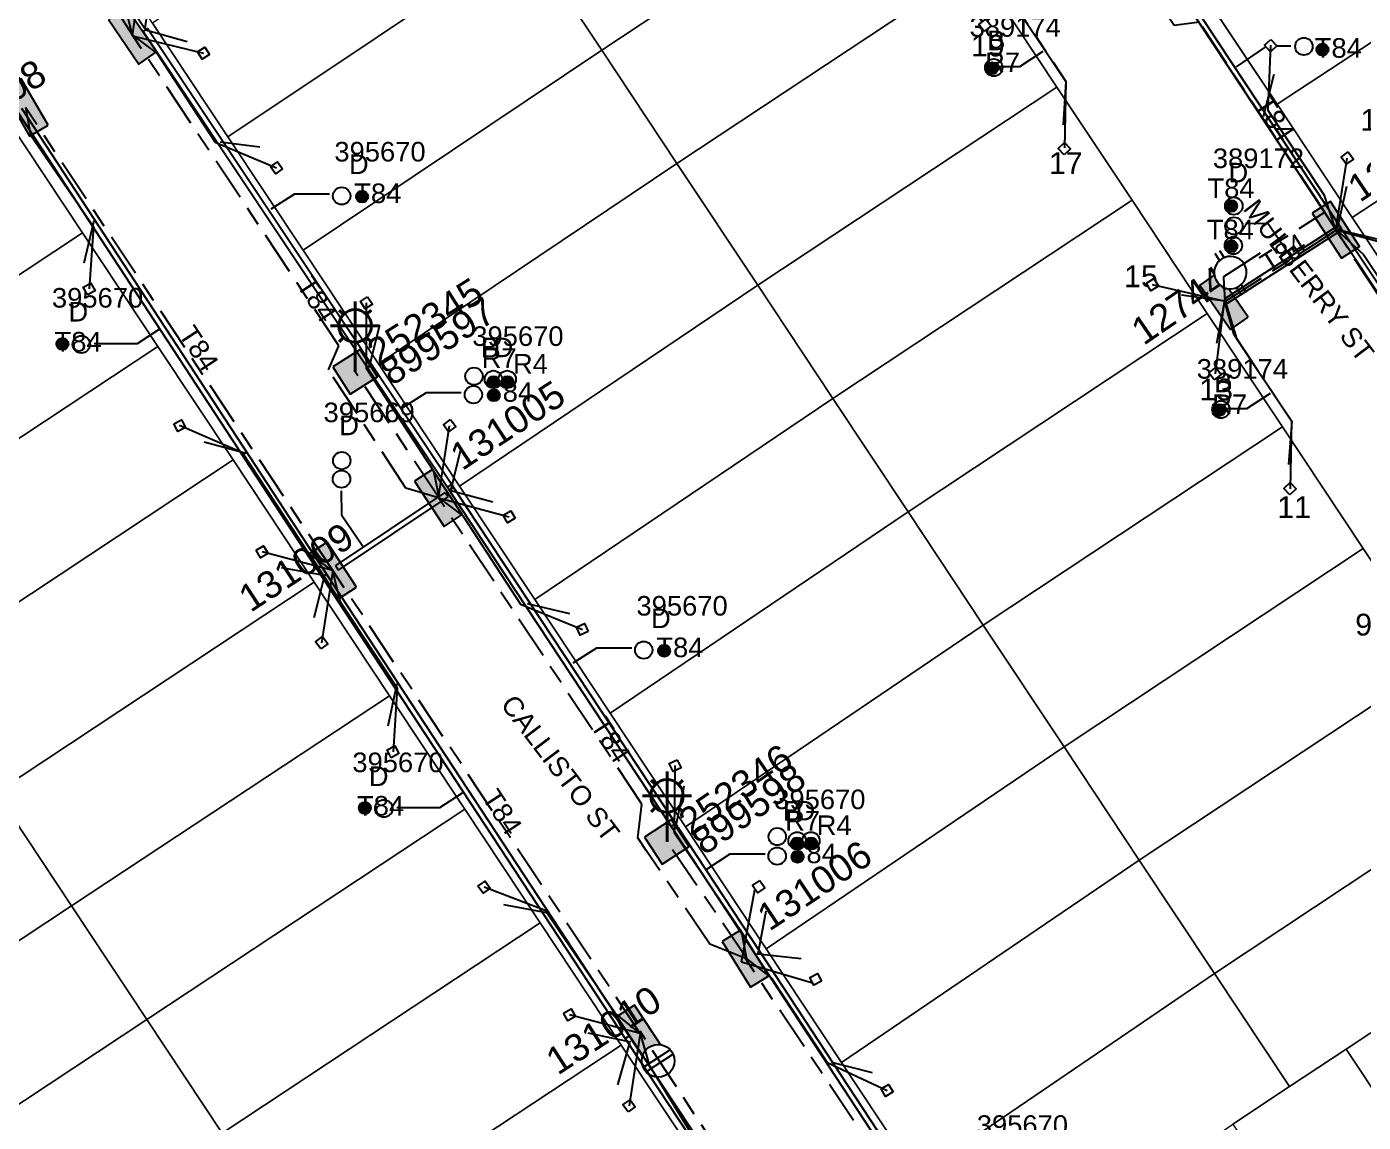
# Model space of a CAD drawing. Header units: metres. Extents: x 302064 to 304096, y 6268242 to 6271990.
# Drawn here: x 302904.3 to 303027.2, y 6270675.1 to 6270775.9 of the extents above; entities that cross this region are included whole.
import ezdxf
from ezdxf.enums import TextEntityAlignment as Align

# ---------------------------------------------------------------- set-up
doc = ezdxf.new("R2010")
doc.units = ezdxf.units.M
doc.linetypes.add('Cable Exist UG', pattern=[8.2, 4, -1.2, 1.8, -1.2])
doc.layers.get('0').update_dxf_attribs({"color": 6})
for name, color, linetype in [('_User Miscellaneous12', 7, 'Continuous'), ('_User_LV_Exist', 7, 'Continuous'), ('Duct_SP_EXT', 7, 'Continuous'), ('Equip_LV_EXT', 7, 'Continuous'), ('Equip_SP_SL_EXT', 7, 'Continuous'), ('Mains_LV_EXT', 5, 'Continuous'), ('Mains_LV_SL_EXT', 4, 'Continuous'), ('Services_SP_EXT', 7, 'Continuous'), ('SupportsUG_SP_LV_EXT', 7, 'Continuous'), ('SupportsUG_SP_LV_SL_EXT', 7, 'Continuous'), ('Trench_SP_EXT', 7, 'Continuous')]:
    doc.layers.add(name, color=color, linetype=linetype)
doc.layers.add('Cadastre Land Parcels_SP_EXT', color=7, linetype='Continuous', lineweight=5)
doc.layers.add('Cadastre Roads_SP_EXT', color=9, linetype='Continuous', lineweight=5)
doc.styles.add('COLUMN_LABEL', font='arial.ttf')
doc.styles.add('iecARIAL', font='arial.ttf', dxfattribs={"height": 2})
doc.styles.add('POLE_LABEL', font='arial.ttf')
doc.styles.get("Standard").update_dxf_attribs({"font": 'arial.ttf'})

# ---------------------------------------------------------------- blocks, each defined once
blk = doc.blocks.new('COLUMN_EXT')
blk.add_hatch(color=256).paths.add_polyline_path([(-1.49, 1.48), (-1.49, -1.49), (1.48, -1.49), (1.48, 1.48)])
blk.add_lwpolyline([(-1.49, -1.49), (1.48, -1.49), (1.48, 1.48), (-1.49, 1.48)], close=True)
for tag, height, style, flags, p in [('ASSET_NUM', 2.5, 'COLUMN_LABEL', 8, (2, 2)), ('STRUCTURE_PLANT_NUMBER', 0.2, 'POLE_LABEL', 9, (1.81, 0.03)), ('STREET_CODE', 0.2, 'COLUMN_LABEL', 9, (1.81, -0.2))]:
    blk.add_attdef(tag, text='', height=height, dxfattribs=dict(style=style, flags=flags)).set_placement(p, align=Align.MIDDLE_LEFT)
at = {"flags": 9}
for tag, p in [('COLUMN_TYPE', (1.81, -0.4)), ('OWNED_BY', (1.81, -0.6)), ('STATE', (1.81, -0.8)), ('USAGE', (1.81, -1)), ('LEGEND', (1.81, -1.2)), ('STREETNAME', (1.81, -1.6)), ('SUBURB', (1.81, -1.8)), ('LOCATION', (1.81, -1.4)), ('NOTES', (1.81, -2))]:
    blk.add_attdef(tag, text='', height=0.2, dxfattribs=at).set_placement(p, align=Align.MIDDLE_LEFT)
at = {"flags": 1}
blk.add_attdef('Z', (1.81, -2.35), '', height=0.2, dxfattribs=at)
blk = doc.blocks.new('PILLAR_EXT')
blk.add_hatch(color=256).paths.add_polyline_path([(-2.475, 0.99), (-2.475, -0.99), (2.475, -0.99), (2.475, 0.99)])
blk.add_lwpolyline([(-2.475, -0.99), (2.475, -0.99), (2.475, 0.99), (-2.475, 0.99)], close=True)
at = {"style": 'iecARIAL', "flags": 8}
blk.add_attdef('ASSET_NUM', (1.5, 3.5), '', height=2.5, dxfattribs=at)
for tag, p, flags in [('OWNED_BY', (0, -0.2), 9), ('STATE', (0, -0.4), 9), ('SUPPORT_TYPE', (0, -0.6), 9), ('USAGE', (0, -0.8), 9), ('LEGEND', (0, -1), 9), ('LOCATION', (0, -1.2), 9), ('NOTES', (0, -1.4), 9), ('STREETNAME', (0, -1.8), 9), ('SUBURB', (0, -2), 1), ('PARENT', (0, -1.6), 9)]:
    blk.add_attdef(tag, p, '', height=0.2, dxfattribs=dict(flags=flags))
blk = doc.blocks.new('DUCT_EXT')
blk.add_circle((0, 0.8), 0.8)
at = {"flags": 1}
blk.add_attdef('Z', (0, 0), '', height=0.2, dxfattribs=at)
at = {"flags": 9}
for tag, p in [('DUCT_CODE', (0, 0)), ('XSECT_TYPE', (0, -0.2)), ('STATE', (0, -0.6)), ('FB_REFERENCE', (0, -0.4)), ('NOTES', (0, -0.8))]:
    blk.add_attdef(tag, text='', height=0.2, dxfattribs=at).set_placement(p, align=Align.MIDDLE_LEFT)
blk = doc.blocks.new('SL_LANTERN_EXT')
at = {"lineweight": 40}
for p, q in [((0, 1.97), (0, 6.47)), ((-1.46, 5.68), (-1.06, 5.28)), ((1.46, 5.68), (1.06, 5.28)), ((-2.25, 4.22), (2.25, 4.22)), ((-1.46, 2.76), (-1.06, 3.16)), ((0, 0), (0, 2.72)), ((1.46, 2.76), (1.06, 3.16))]:
    blk.add_line(p, q, dxfattribs=at)
blk.add_circle((0, 4.22), 1.5, dxfattribs=at)
at = {"style": 'iecARIAL', "flags": 8}
blk.add_attdef('ASSET_NUM', (1.5, 1.5), '', height=2.5, dxfattribs=at)
for tag, p, height, flags in [('CONSTRUCTED_VOLTAGE', (0.98, -0.65), 0.2, 9), ('CONTROL_TYPE', (0.98, -0.85), 0.2, 9), ('LANTERN_PURPOSE', (0.98, -1.05), 0.2, 9), ('LANTERN_TYPE', (0.98, -1.25), 0.2, 9), ('LNUMBER', (2.18, -3.25), 2.5, 8), ('OPERATING_VOLTAGE', (0.98, -1.65), 0.2, 9), ('ORIENTATION', (0.98, -1.85), 0.2, 9), ('OWNED_BY', (0.98, -2.05), 0.2, 9), ('STATE', (0.98, -2.25), 0.2, 9), ('NO_PHASES', (0.98, -1.45), 0.2, 9), ('USAGE', (0.98, -2.45), 0.2, 9), ('CEXIST', (0.98, -2.65), 0.2, 9), ('CNEW', (0.98, -2.85), 0.2, 9), ('CNUMBER', (0.98, -3.05), 0.2, 9), ('CREMOVE', (0.98, -3.25), 0.2, 9), ('CREPLACE', (0.98, -3.45), 0.2, 9), ('LKINGHEIGHT', (0.98, -3.65), 0.2, 9), ('LBRACKET', (0.98, -3.85), 0.2, 9), ('LBRACKETVOCAB', (0.98, -4.05), 0.2, 9), ('LCATEGORY', (0.98, -4.25), 0.2, 9), ('LCHARGE1', (0.98, -4.45), 0.2, 9), ('LCHARGE1PERCENT', (0.98, -4.65), 0.2, 9), ('LCHARGE2', (0.98, -4.85), 0.2, 9), ('LCHARGE2PERCENT', (0.98, -5.05), 0.2, 9), ('LCHARGE3', (0.98, -5.25), 0.2, 9), ('LCHARGE3PERCENT', (0.98, -5.45), 0.2, 9), ('LEXIST', (0.98, -5.65), 0.2, 9), ('LLAMP', (0.98, -5.85), 0.2, 9), ('LLAMPVOCAB', (0.98, -6.05), 0.2, 9), ('LMAST', (0.98, -6.25), 0.2, 9), ('LMASTVOCAB', (0.98, -6.45), 0.2, 9), ('LNEW', (0.98, -6.65), 0.2, 9), ('LANTNUMBER', (0.98, -6.85), 0.2, 9), ('LOUTREACH', (0.98, -7.25), 0.2, 9), ('LOUTREACHVOCAB', (0.98, -7.45), 0.2, 9), ('LRATECODE', (0.98, -7.65), 0.2, 9), ('LREMOVE', (0.98, -7.85), 0.2, 9), ('LREPLACE', (0.98, -8.05), 0.2, 9), ('LTYPE', (0.98, -8.25), 0.2, 9), ('LTYPEVOCAB', (0.98, -8.45), 0.2, 9), ('LEGEND', (0.98, -8.65), 0.2, 9), ('STREETNAME', (0.98, -9.25), 0.2, 9), ('SUBURB', (0.98, -9.45), 0.2, 1), ('LOCATION', (0.98, -8.85), 0.2, 9), ('NOTES', (0.98, -9.05), 0.2, 9)]:
    blk.add_attdef(tag, p, '', height=height, dxfattribs=dict(flags=flags))
blk = doc.blocks.new('CCP_EXT')
at = {"flags": 9}
for tag, p in [('STATE', (0, -1.8)), ('LEGEND', (0, -1.4)), ('LIFE_SUPPORT', (0, -1.6)), ('NOTES', (0, -2))]:
    blk.add_attdef(tag, text='', height=0.2, dxfattribs=at).set_placement(p, align=Align.MIDDLE_LEFT)
blk.add_wipeout([(0, 0.57), (0.57, 0), (0, -0.57), (-0.57, 0)])
blk.add_lwpolyline([(-0.57, 0), (0, 0.57), (0.57, 0), (0, -0.57), (-0.57, 0)])
at = {"flags": 1}
blk.add_attdef('Z', (0, 0), '', height=0.2, dxfattribs=at)
at = {"flags": 9}
for tag, p in [('CCP_TYPE', (0, 0)), ('CONSTRUCTED_VOLTAGE', (0, -0.2)), ('OPERATING_VOLTAGE', (0, -0.6)), ('ORIENTATION', (0, -0.8)), ('OWNED_BY', (0, -1)), ('NO_PHASES', (0, -0.4)), ('USAGE', (0, -1.2))]:
    blk.add_attdef(tag, text='', height=0.2, dxfattribs=at).set_placement(p, align=Align.MIDDLE_LEFT)
blk = doc.blocks.new('LV_UG_LINKS_CLOSED_EXT')
blk.add_wipeout([(-1.06, 1.06), (-1.18, 0.92), (-1.29, 0.76), (-1.37, 0.59), (-1.43, 0.42), (-1.48, 0.23), (-1.49, 0.05), (-1.49, -0.14), (-1.46, -0.33), (-1.41, -0.51), (-1.33, -0.68), (-1.24, -0.84), (-1.12, -0.99), (-0.99, -1.12), (-0.84, -1.24), (-0.68, -1.33), (-0.51, -1.41), (-0.33, -1.46), (-0.14, -1.49), (0.05, -1.49), (0.23, -1.48), (0.42, -1.43), (0.59, -1.37), (0.76, -1.29), (0.92, -1.18), (1.06, -1.06), (1.18, -0.92), (1.29, -0.76), (1.37, -0.59), (1.43, -0.42), (1.48, -0.23), (1.49, -0.05), (1.49, 0.14), (1.46, 0.33), (1.41, 0.51), (1.33, 0.68), (1.24, 0.84), (1.12, 0.99), (0.99, 1.12), (0.84, 1.24), (0.68, 1.33), (0.51, 1.41), (0.33, 1.46), (0.14, 1.49), (-0.05, 1.49), (-0.23, 1.48), (-0.42, 1.43), (-0.59, 1.37), (-0.76, 1.29), (-0.92, 1.18)])
for p, q in [((-0.25, -1.48), (-0.25, 1.48)), ((0.25, -1.48), (0.25, 1.48))]:
    blk.add_line(p, q)
blk.add_circle((0, 0), 1.5)
at = {"flags": 9}
for tag, p in [('ACTUAL_STATUS', (0, 0)), ('CONSTRUCTED_VOLTAGE', (0, -0.2)), ('OPERATING_VOLTAGE', (0, -0.6)), ('ORIENTATION', (0, -0.8)), ('STATE', (0, -1)), ('SWITCH_TYPE', (0, -1.2)), ('NO_PHASES', (0, -0.4)), ('USAGE', (0, -1.4)), ('NOTES', (0, -1.6))]:
    blk.add_attdef(tag, text='', height=0.2, dxfattribs=at).set_placement(p, align=Align.MIDDLE_LEFT)
at = {"flags": 1}
blk.add_attdef('Z', (0, 0), '', height=0.2, dxfattribs=at)
blk = doc.blocks.new('LV_UG_LINKS_OPEN_EXT')
for p, q in [((-0.25, 1.47), (-0.25, 2.22)), ((0.25, 1.47), (0.25, 2.22)), ((-0.25, -1.47), (-0.25, -2.22)), ((0.25, -1.47), (0.25, -2.22))]:
    blk.add_line(p, q)
at = {"flags": 9}
for tag, p in [('ACTUAL_STATUS', (0, 0)), ('CONSTRUCTED_VOLTAGE', (0, -0.2)), ('OPERATING_VOLTAGE', (0, -0.6)), ('ORIENTATION', (0, -0.8)), ('STATE', (0, -1)), ('SWITCH_TYPE', (0, -1.2)), ('NO_PHASES', (0, -0.4)), ('USAGE', (0, -1.4)), ('NOTES', (0, -1.6))]:
    blk.add_attdef(tag, text='', height=0.2, dxfattribs=at).set_placement(p, align=Align.MIDDLE_LEFT)
at = {"flags": 1}
blk.add_attdef('Z', (0, 0), '', height=0.2, dxfattribs=at)
blk.add_wipeout([(-0.25, 1.47), (-0.43, 1.43), (-0.61, 1.36), (-0.77, 1.28), (-0.93, 1.17), (-1.07, 1.05), (-1.19, 0.9), (-1.29, 0.75), (-1.38, 0.58), (-1.44, 0.4), (-1.48, 0.22), (-1.49, 0.03), (-1.49, -0.16), (-1.45, -0.34), (-1.4, -0.52), (-1.32, -0.69), (-1.23, -0.85), (-1.11, -1), (-0.98, -1.13), (-0.83, -1.24), (-0.66, -1.34), (-0.49, -1.41), (-0.31, -1.46), (-0.13, -1.49), (0.06, -1.49), (0.25, -1.47), (0.43, -1.43), (0.61, -1.36), (0.77, -1.28), (0.93, -1.17), (1.07, -1.05), (1.19, -0.9), (1.29, -0.75), (1.38, -0.58), (1.44, -0.4), (1.48, -0.22), (1.49, -0.03), (1.49, 0.16), (1.45, 0.34), (1.4, 0.52), (1.32, 0.69), (1.23, 0.85), (1.11, 1), (0.98, 1.13), (0.83, 1.24), (0.66, 1.34), (0.49, 1.41), (0.31, 1.46), (0.13, 1.49), (-0.06, 1.49)])
blk.add_lwpolyline([(0, -1.49, 1), (0, 1.49, 1)], format="xyb", close=True)
blk = doc.blocks.new('CABLE_LARGE_EXT')
h = blk.add_hatch(color=256)
edge = h.paths.add_edge_path()
edge.add_arc((0, 0.55), 0.55, 0, 360)
blk.add_circle((0, 0.55), 0.55)
at = {"flags": 1}
blk.add_attdef('Z', (0, 0), '', height=0.2, dxfattribs=at)
at = {"flags": 9}
for tag, p in [('COND_CODE', (0, 0)), ('STATE', (0, -0.4)), ('XSECT_SIZE', (0, -0.6)), ('FB_REFERENCE', (0, -0.2)), ('NOTES', (0, -0.8))]:
    blk.add_attdef(tag, text='', height=0.2, dxfattribs=at).set_placement(p, align=Align.MIDDLE_LEFT)

msp = doc.modelspace()

# ---------------------------------------------------------------- linework, layer by layer
at = {"layer": '_User Miscellaneous12'}
for p, q in [((302915.0041, 6270775.4766), (302915.2038, 6270775.6097)), ((302915.4035, 6270775.7428), (302915.2038, 6270775.6097)), ((303024.5625, 6270757.372), (303024.6922, 6270757.1701)), ((303025.1207, 6270757.402), (303024.9205, 6270757.2697)), ((303025.1207, 6270757.402), (303024.9205, 6270757.2697)), ((303025.1207, 6270757.402), (303039.2945, 6270735.9655)), ((303024.8219, 6270756.9681), (303024.6922, 6270757.1701)), ((303024.7203, 6270757.1373), (303024.9205, 6270757.2697)), ((303024.7203, 6270757.1373), (303024.9205, 6270757.2697)), ((303024.7203, 6270757.1373), (303038.8941, 6270735.7007)), ((302935.5949, 6270744.5797), (302935.7946, 6270744.7128)), ((302935.5949, 6270744.5796), (302935.7946, 6270744.7128)), ((302935.9943, 6270744.8459), (302935.7946, 6270744.7128)), ((302935.9943, 6270744.8459), (302935.7946, 6270744.7128)), ((302932.6905, 6270726.3121), (302942.775, 6270733.041)), ((302942.775, 6270733.041), (302942.9082, 6270732.8413)), ((302943.0414, 6270732.6417), (302942.9082, 6270732.8413)), ((302942.9623, 6270733.5307), (302943.1627, 6270733.6628)), ((302942.9623, 6270733.5307), (302943.1391, 6270733.2593)), ((302943.1391, 6270733.2593), (302943.3402, 6270733.3903)), ((302943.1398, 6270733.2582), (302943.3402, 6270733.3903)), ((302943.3631, 6270733.7949), (302943.1627, 6270733.6628)), ((302943.5406, 6270733.5224), (302943.3402, 6270733.3903)), ((302943.5413, 6270733.5213), (302943.3402, 6270733.3903)), ((302943.3631, 6270733.7949), (302943.5413, 6270733.5213)), ((302932.9569, 6270725.9128), (302943.0414, 6270732.6417)), ((302931.8559, 6270725.5337), (302931.6553, 6270725.402)), ((302931.856, 6270725.5335), (302931.6553, 6270725.402)), ((302932.6905, 6270726.3121), (302932.8237, 6270726.1124)), ((302932.9569, 6270725.9128), (302932.8237, 6270726.1124)), ((302931.4545, 6270725.2705), (302931.6553, 6270725.402)), ((302931.4546, 6270725.2703), (302931.6553, 6270725.402)), ((302963.5255, 6270702.3372), (302963.726, 6270702.4691)), ((302963.5255, 6270702.3372), (302963.7131, 6270702.0514)), ((302963.7131, 6270702.0514), (302963.9137, 6270702.1831)), ((302963.9265, 6270702.601), (302963.726, 6270702.4691)), ((302963.743, 6270702.0061), (302963.9434, 6270702.1382)), ((302964.1144, 6270702.3148), (302963.9137, 6270702.1831)), ((302963.9265, 6270702.601), (302964.1144, 6270702.3148)), ((302964.1437, 6270702.2703), (302963.9434, 6270702.1382)), ((302971.321, 6270690.5097), (302971.5216, 6270690.6415)), ((302971.3212, 6270690.5094), (302971.5216, 6270690.6415)), ((302971.722, 6270690.7736), (302971.5216, 6270690.6415)), ((302971.7221, 6270690.7733), (302971.5216, 6270690.6415)), ((302959.3003, 6270682.8307), (302959.5009, 6270682.9624)), ((302959.3104, 6270682.8284), (302959.5107, 6270682.9607))]:
    msp.add_line(p, q, dxfattribs=at)
at = {"layer": '_User_LV_Exist', "linetype": 'Cable Exist UG'}
msp.add_lwpolyline([(303052.6001, 6270714.7384), (303049.9045, 6270715.2896), (303049.9045, 6270715.2896), (303036.6034, 6270735.4081), (303037.6148, 6270737.5187), (303037.6148, 6270737.5187), (303024.6402, 6270757.17)], dxfattribs=at)
at = {"layer": 'Cadastre Land Parcels_SP_EXT', "linetype": 'Continuous'}
for points in [[(302984.6692, 6270791.9419), (302977.7593, 6270802.3577), (302950.2494, 6270784.1304), (302957.1593, 6270773.7135), (302984.6692, 6270791.9419)], [(303046.3416, 6270786.5834), (303045.3844, 6270788.0446), (303039.4872, 6270797.0512), (303012.3426, 6270779.1667), (303019.2532, 6270768.7518), (303046.3416, 6270786.5834)], [(302950.2494, 6270784.1304), (302943.3395, 6270794.5451), (302938.1285, 6270791.0932), (302915.8608, 6270776.2128), (302922.7839, 6270765.7665), (302950.2494, 6270784.1304)], [(302991.5799, 6270781.527), (302984.6692, 6270791.9419), (302957.1593, 6270773.7135), (302964.0708, 6270763.2987), (302991.5799, 6270781.527)], [(303053.1942, 6270776.1136), (303050.0275, 6270780.9537), (303046.3416, 6270786.5834), (303019.2532, 6270768.7518), (303026.163, 6270758.3359), (303053.1942, 6270776.1136)], [(302957.1593, 6270773.7135), (302950.2494, 6270784.1304), (302922.7839, 6270765.7665), (302929.7078, 6270755.3201), (302957.1593, 6270773.7135)], [(302999.0063, 6270770.3311), (302991.5799, 6270781.527), (302964.0708, 6270763.2987), (302971.4972, 6270752.1048), (302999.0063, 6270770.3311)], [(303060.0452, 6270765.6429), (303054.4398, 6270774.2099), (303053.1942, 6270776.1136), (303026.163, 6270758.3359), (303033.0728, 6270747.919), (303060.0452, 6270765.6429)], [(302964.0708, 6270763.2987), (302957.1593, 6270773.7135), (302929.7078, 6270755.3201), (302936.6299, 6270744.8738), (302964.0708, 6270763.2987)], [(303005.9169, 6270759.9163), (302999.0063, 6270770.3311), (302971.4972, 6270752.1048), (302978.4087, 6270741.688), (303005.9169, 6270759.9163)], [(302909.4319, 6270756.9325), (302902.5088, 6270767.3789), (302878.4962, 6270751.4918), (302873.2835, 6270748.0428), (302880.2073, 6270737.5965), (302909.4319, 6270756.9325)], [(302971.4972, 6270752.1048), (302964.0708, 6270763.2987), (302936.6299, 6270744.8738), (302944.0746, 6270733.6415), (302971.4972, 6270752.1048)], [(303012.8267, 6270749.5014), (303005.9169, 6270759.9163), (302978.4087, 6270741.688), (302985.3186, 6270731.2732), (303012.8267, 6270749.5014)], [(302916.3549, 6270746.4862), (302909.4319, 6270756.9325), (302880.2073, 6270737.5965), (302887.1295, 6270727.1501), (302916.3549, 6270746.4862)], [(302978.4087, 6270741.688), (302971.4972, 6270752.1048), (302944.0746, 6270733.6415), (302950.9967, 6270723.1941), (302978.4087, 6270741.688)], [(303019.7365, 6270739.0856), (303012.8267, 6270749.5014), (302985.3186, 6270731.2732), (302992.2283, 6270720.8583), (303019.7365, 6270739.0856)], [(302923.278, 6270736.0388), (302916.3549, 6270746.4862), (302887.1295, 6270727.1501), (302894.0534, 6270716.7038), (302923.278, 6270736.0388)], [(302985.3186, 6270731.2732), (302978.4087, 6270741.688), (302950.9967, 6270723.1941), (302957.9205, 6270712.7477), (302985.3186, 6270731.2732)], [(303027.1662, 6270727.8857), (303019.7365, 6270739.0856), (302992.2283, 6270720.8583), (302999.6589, 6270709.6585), (303027.1662, 6270727.8857)], [(302930.7218, 6270724.8065), (302923.278, 6270736.0388), (302894.0534, 6270716.7038), (302901.4965, 6270705.4695), (302930.7218, 6270724.8065)], [(302992.2283, 6270720.8583), (302985.3186, 6270731.2732), (302957.9205, 6270712.7477), (302964.8443, 6270702.3013), (302992.2283, 6270720.8583)], [(303034.076, 6270717.4709), (303027.1662, 6270727.8857), (302999.6589, 6270709.6585), (303006.5687, 6270699.2426), (303034.076, 6270717.4709)], [(302937.6447, 6270714.3601), (302930.7218, 6270724.8065), (302901.4965, 6270705.4695), (302908.4203, 6270695.0232), (302937.6447, 6270714.3601)], [(302999.6589, 6270709.6585), (302992.2283, 6270720.8583), (302964.8443, 6270702.3013), (302972.288, 6270691.069), (302999.6589, 6270709.6585)], [(303040.9866, 6270707.055), (303034.076, 6270717.4709), (303006.5687, 6270699.2426), (303013.4793, 6270688.8278), (303040.9866, 6270707.055)], [(302944.5686, 6270703.9128), (302937.6447, 6270714.3601), (302908.4203, 6270695.0232), (302915.3433, 6270684.5769), (302944.5686, 6270703.9128)], [(303006.5687, 6270699.2426), (302999.6589, 6270709.6585), (302972.288, 6270691.069), (302979.2101, 6270680.6226), (303006.5687, 6270699.2426)], [(303025.6, 6270681.8638), (303047.8971, 6270696.6401), (303040.9866, 6270707.055), (303013.4793, 6270688.8278), (303020.3899, 6270678.4119), (303025.6, 6270681.8638)], [(302908.4203, 6270695.0232), (302901.4965, 6270705.4695), (302872.2598, 6270686.1272), (302879.1812, 6270675.6788), (302908.4203, 6270695.0232)], [(302951.4907, 6270693.4654), (302944.5686, 6270703.9128), (302915.3433, 6270684.5769), (302922.2663, 6270674.1305), (302951.4907, 6270693.4654)], [(303013.4793, 6270688.8278), (303006.5687, 6270699.2426), (302979.2101, 6270680.6226), (302986.1339, 6270670.1762), (303013.4793, 6270688.8278)], [(303055.2994, 6270685.4825), (303047.8971, 6270696.6401), (303025.6, 6270681.8638), (303033.0022, 6270670.7072), (303055.2994, 6270685.4825)], [(302915.3433, 6270684.5769), (302908.4203, 6270695.0232), (302879.1812, 6270675.6788), (302886.1026, 6270665.2305), (302915.3433, 6270684.5769)], [(302958.9345, 6270682.2341), (302951.4907, 6270693.4654), (302922.2663, 6270674.1305), (302929.7101, 6270662.8972), (302958.9345, 6270682.2341)], [(303015.1797, 6270674.9601), (303020.3899, 6270678.4119), (303013.4793, 6270688.8278), (302986.1339, 6270670.1762), (302993.0576, 6270659.7288), (303015.1797, 6270674.9601)], [(302922.2663, 6270674.1305), (302915.3433, 6270684.5769), (302886.1026, 6270665.2305), (302893.0239, 6270654.7821), (302922.2663, 6270674.1305)], [(302965.8582, 6270671.7877), (302958.9345, 6270682.2341), (302929.7101, 6270662.8972), (302936.6339, 6270652.4508), (302965.8582, 6270671.7877)], [(303042.8303, 6270655.7188), (303033.0022, 6270670.7072), (303025.6, 6270681.8638), (303020.3899, 6270678.4119), (303015.1797, 6270674.9601), (303032.404, 6270648.8299), (303042.8303, 6270655.7188)]]:
    msp.add_lwpolyline(points, close=True, dxfattribs=at)
at = {"layer": 'Duct_SP_EXT'}
for p, q in [((302915.0041, 6270775.4766), (302915.2038, 6270775.6097)), ((302915.4035, 6270775.7428), (302915.2038, 6270775.6097)), ((303024.5625, 6270757.372), (303024.6922, 6270757.1701)), ((303025.1207, 6270757.402), (303024.9205, 6270757.2697)), ((303025.1207, 6270757.402), (303024.9205, 6270757.2697)), ((303025.1207, 6270757.402), (303039.2945, 6270735.9655)), ((303024.8219, 6270756.9681), (303024.6922, 6270757.1701)), ((303024.7203, 6270757.1373), (303024.9205, 6270757.2697)), ((303024.7203, 6270757.1373), (303024.9205, 6270757.2697)), ((303024.7203, 6270757.1373), (303038.8941, 6270735.7007)), ((302935.5949, 6270744.5797), (302935.7946, 6270744.7128)), ((302935.5949, 6270744.5796), (302935.7946, 6270744.7128)), ((302935.9943, 6270744.8459), (302935.7946, 6270744.7128)), ((302935.9943, 6270744.8459), (302935.7946, 6270744.7128)), ((302932.6905, 6270726.3121), (302942.775, 6270733.041)), ((302942.775, 6270733.041), (302942.9082, 6270732.8413)), ((302943.0414, 6270732.6417), (302942.9082, 6270732.8413)), ((302942.9623, 6270733.5307), (302943.1627, 6270733.6628)), ((302942.9623, 6270733.5307), (302943.1391, 6270733.2593)), ((302943.1391, 6270733.2593), (302943.3402, 6270733.3903)), ((302943.1398, 6270733.2582), (302943.3402, 6270733.3903)), ((302943.3631, 6270733.7949), (302943.1627, 6270733.6628)), ((302943.5406, 6270733.5224), (302943.3402, 6270733.3903)), ((302943.5413, 6270733.5213), (302943.3402, 6270733.3903)), ((302943.3631, 6270733.7949), (302943.5413, 6270733.5213)), ((302932.9569, 6270725.9128), (302943.0414, 6270732.6417)), ((302931.8559, 6270725.5337), (302931.6553, 6270725.402)), ((302931.856, 6270725.5335), (302931.6553, 6270725.402)), ((302932.6905, 6270726.3121), (302932.8237, 6270726.1124)), ((302932.9569, 6270725.9128), (302932.8237, 6270726.1124)), ((302931.4545, 6270725.2705), (302931.6553, 6270725.402)), ((302931.4546, 6270725.2703), (302931.6553, 6270725.402)), ((302963.5255, 6270702.3372), (302963.726, 6270702.4691)), ((302963.5255, 6270702.3372), (302963.7131, 6270702.0514)), ((302963.7131, 6270702.0514), (302963.9137, 6270702.1831)), ((302963.9265, 6270702.601), (302963.726, 6270702.4691)), ((302963.743, 6270702.0061), (302963.9434, 6270702.1382)), ((302964.1144, 6270702.3148), (302963.9137, 6270702.1831)), ((302963.9265, 6270702.601), (302964.1144, 6270702.3148)), ((302964.1437, 6270702.2703), (302963.9434, 6270702.1382)), ((302971.321, 6270690.5097), (302971.5216, 6270690.6415)), ((302971.3212, 6270690.5094), (302971.5216, 6270690.6415)), ((302971.722, 6270690.7736), (302971.5216, 6270690.6415)), ((302971.7221, 6270690.7733), (302971.5216, 6270690.6415)), ((302959.3003, 6270682.8307), (302959.5009, 6270682.9624)), ((302959.3104, 6270682.8284), (302959.5107, 6270682.9607))]:
    msp.add_line(p, q, dxfattribs=at)
for points in [[(302993.5033, 6270772.2203), (302995.5812, 6270772.2323), (302997.7453, 6270773.6407)], [(303020.5139, 6270774.0797), (303018.2834, 6270774.0812), (303015.499, 6270772.1937)], [(302932.137, 6270760.4851), (302928.8998, 6270760.4851), (302926.7396, 6270759.0962)], [(303016.3487, 6270757.7993), (303018.4069, 6270757.8092), (303020.4252, 6270754.8805)], [(302910.4987, 6270746.7584), (302914.4643, 6270746.7584), (302916.5415, 6270748.1133)], [(302944.2493, 6270742.2127), (302941.0121, 6270742.2127), (302938.8519, 6270740.8238)], [(303014.3824, 6270740.7731), (303016.465, 6270740.786), (303018.6326, 6270742.1952)], [(302933.2011, 6270733.1916), (302933.2226, 6270731.0027), (302935.1847, 6270728.1069)], [(302959.9101, 6270718.7265), (302956.6728, 6270718.7265), (302954.5127, 6270717.3377)], [(302938.3054, 6270704.0849), (302942.271, 6270704.0849), (302944.3481, 6270705.4397)], [(302972.1747, 6270699.7784), (302968.9374, 6270699.7784), (302966.7773, 6270698.3896)]]:
    msp.add_lwpolyline(points, dxfattribs=at)
at = {"layer": 'Mains_LV_EXT', "linetype": 'Cable Exist UG'}
msp.add_lwpolyline([(303052.6001, 6270714.7384), (303049.9045, 6270715.2896), (303049.9045, 6270715.2896), (303036.6034, 6270735.4081), (303037.6148, 6270737.5187), (303037.6148, 6270737.5187), (303024.6402, 6270757.17)], dxfattribs=at)
at = {"layer": 'Mains_LV_SL_EXT', "linetype": 'Cable Exist UG'}
msp.add_lwpolyline([(302914.0025, 6270775.1653), (302906.6617, 6270786.5508)], dxfattribs=at)
at = {"layer": 'Services_SP_EXT'}
for points in [[(302914.02, 6270775.0964), (302913.2822, 6270777.999), (302913.2822, 6270777.999), (302907.4399, 6270786.9271), (302907.488, 6270793.0969)], [(302914.0142, 6270775.054), (302914.9225, 6270781.7193)], [(303024.6572, 6270757.2031), (303031.1741, 6270755.4288)], [(303024.7442, 6270757.1702), (303027.1886, 6270754.9219), (303027.1886, 6270754.9219), (303032.2339, 6270747.3515), (303037.9117, 6270744.9254)]]:
    msp.add_lwpolyline(points, dxfattribs=at)
at = {"layer": 'Trench_SP_EXT', "linetype": 'Cable Exist UG'}
for points in [[(302915.2038, 6270775.6097), (302907.3017, 6270787.5359)], [(302915.174, 6270775.7409), (302915.7485, 6270779.703)], [(302915.2038, 6270775.6097), (302919.1458, 6270774.5127)], [(303018.002, 6270767.6275), (303019.0414, 6270771.7848)], [(302922.0751, 6270765.2991), (302925.7193, 6270764.826)], [(303024.7912, 6270757.3199), (303025.8022, 6270761.8669)], [(302910.4649, 6270758.0211), (302909.4538, 6270753.7134)], [(303024.7912, 6270757.2478), (303029.7919, 6270756.0579)], [(303014.4241, 6270750.6428), (303009.7747, 6270751.2914)], [(303014.4242, 6270750.6791), (303013.546, 6270746.1371)], [(302935.7676, 6270744.5556), (302936.8055, 6270748.6546)], [(302924.4575, 6270736.6443), (302919.8323, 6270737.889)], [(302943.2821, 6270733.2458), (302944.2301, 6270737.1634)], [(302931.6552, 6270725.4021), (302927.2893, 6270726.2128)], [(302931.6552, 6270725.4021), (302930.6103, 6270721.1659)], [(302938.3231, 6270715.4614), (302937.3924, 6270711.0489)], [(302963.9422, 6270702.1396), (302964.8474, 6270706.5709)], [(302952.1052, 6270694.4063), (302947.7503, 6270695.2024)], [(302971.5253, 6270690.6374), (302972.2787, 6270694.6661)], [(302971.5253, 6270690.6374), (302976.0439, 6270690.1172)], [(302959.8201, 6270682.4922), (302955.1419, 6270683.4949)], [(302959.7129, 6270682.4228), (302958.4877, 6270678.1072)], [(302978.2689, 6270680.6573), (302982.0325, 6270679.7078)]]:
    msp.add_lwpolyline(points, dxfattribs=at)

# ---------------------------------------------------------------- block references
at = {"layer": 'Duct_SP_EXT'}
for name, p in [('DUCT_EXT', (303021.7072, 6270773.265)), ('CABLE_LARGE_EXT', (303023.4079, 6270773.2301)), ('CABLE_LARGE_EXT', (302935.12, 6270759.7043)), ('DUCT_EXT', (302945.4129, 6270742.9394)), ('DUCT_EXT', (302947.1988, 6270742.6531)), ('DUCT_EXT', (302948.4674, 6270742.6531)), ('CABLE_LARGE_EXT', (302947.1989, 6270742.6531)), ('CABLE_LARGE_EXT', (302948.4984, 6270742.6531)), ('CABLE_LARGE_EXT', (302947.2323, 6270741.432)), ('CABLE_LARGE_EXT', (302962.893, 6270717.9457)), ('DUCT_EXT', (302973.2956, 6270700.604)), ('DUCT_EXT', (302975.1241, 6270700.2188)), ('CABLE_LARGE_EXT', (302975.1242, 6270700.2187)), ('DUCT_EXT', (302976.3928, 6270700.2188)), ('CABLE_LARGE_EXT', (302976.4238, 6270700.2187)), ('CABLE_LARGE_EXT', (302975.1576, 6270698.9975))]:
    msp.add_blockref(name, p, dxfattribs=at)
for name, p, rotation in [('DUCT_EXT', (302992.4005, 6270772.1321), 269.7255970349405), ('CABLE_LARGE_EXT', (302992.4909, 6270772.0689), 269.9756500414379), ('DUCT_EXT', (302933.2533, 6270759.5177), 0.4553196100120546), ('CABLE_LARGE_EXT', (303014.4702, 6270759.3954), 269.9999999999998), ('DUCT_EXT', (303014.4702, 6270759.3954), 269.9999999999998), ('DUCT_EXT', (303014.4798, 6270757.5623), 269.9999999999998), ('DUCT_EXT', (303014.4276, 6270755.7601), 270.1931263331492), ('CABLE_LARGE_EXT', (302907.5777, 6270746.1578), 0.2114994223594662), ('DUCT_EXT', (302909.3191, 6270745.8613), 0.2114994223594662), ('DUCT_EXT', (302945.3656, 6270741.2453), 0.4553196100120546), ('DUCT_EXT', (303013.2769, 6270740.6839), 269.7255970349405), ('CABLE_LARGE_EXT', (303013.3676, 6270740.6207), 269.9756500414379), ('DUCT_EXT', (302932.4596, 6270735.9773), 269.9999999999998), ('DUCT_EXT', (302932.4334, 6270734.2774), 269.9999999999998), ('DUCT_EXT', (302961.0263, 6270717.7591), 0.4553196100120546), ('CABLE_LARGE_EXT', (302935.3844, 6270703.4842), 0.2114994223594662), ('DUCT_EXT', (302937.1259, 6270703.1877), 0.2114994223594662), ('DUCT_EXT', (302973.2909, 6270698.8109), 0.4553196100120546)]:
    msp.add_blockref(name, p, dxfattribs=dict(at, rotation=rotation))
at = {"layer": 'Equip_SP_SL_EXT'}
ref = msp.add_blockref('SL_LANTERN_EXT', (302934.4846, 6270744.148), dxfattribs=at)
ref.add_attrib('ASSET_NUM', '252345', dxfattribs={"layer": '0', "height": 2.5, "rotation": 32.367969, "style": 'iecARIAL'}).set_placement((302935.9846, 6270745.648), align=Align.MIDDLE_LEFT)
ref = msp.add_blockref('SL_LANTERN_EXT', (302963.1579, 6270700.9243), dxfattribs=at)
ref.add_attrib('ASSET_NUM', '252346', dxfattribs={"layer": '0', "height": 2.5, "rotation": 34.633422, "style": 'iecARIAL'}).set_placement((302964.6579, 6270702.4243), align=Align.MIDDLE_LEFT)
at = {"layer": 'SupportsUG_SP_LV_EXT'}
ref = msp.add_blockref('PILLAR_EXT', (302914.0142, 6270775.0541), dxfattribs=dict(at, rotation=304.2275404149309))
ref.add_attrib('ASSET_NUM', '131004', dxfattribs={"layer": '0', "height": 2.5, "rotation": 33.930996, "style": 'iecARIAL'}).set_placement((302915.5142, 6270778.5541), align=Align.MIDDLE_LEFT)
ref = msp.add_blockref('PILLAR_EXT', (302904.1768, 6270768.4629), dxfattribs=dict(at, rotation=120.004787017667))
ref.add_attrib('ASSET_NUM', '131008', dxfattribs={"layer": '0', "height": 2.5, "rotation": 31.98171, "style": 'iecARIAL'}).set_placement((302905.6768, 6270771.9629), align=Align.MIDDLE_RIGHT)
ref = msp.add_blockref('PILLAR_EXT', (303024.6572, 6270757.2031), dxfattribs=dict(at, rotation=302.9450687030503))
ref.add_attrib('ASSET_NUM', '127435', dxfattribs={"layer": '0', "height": 2.5, "rotation": 33.977739, "style": 'iecARIAL'}).set_placement((303026.1572, 6270760.7031), align=Align.MIDDLE_LEFT)
ref = msp.add_blockref('PILLAR_EXT', (303014.3738, 6270750.6415), dxfattribs=dict(at, rotation=124.8608097037365))
ref.add_attrib('ASSET_NUM', '127440', dxfattribs={"layer": '0', "height": 2.5, "rotation": 34.480067, "style": 'iecARIAL'}).set_placement((303015.8738, 6270754.1415), align=Align.MIDDLE_RIGHT)
ref = msp.add_blockref('PILLAR_EXT', (302942.1373, 6270732.5444), dxfattribs=dict(at, rotation=303.159435374126))
ref.add_attrib('ASSET_NUM', '131005', dxfattribs={"layer": '0', "height": 2.5, "rotation": 33.368726, "style": 'iecARIAL'}).set_placement((302943.6373, 6270736.0444), align=Align.MIDDLE_LEFT)
ref = msp.add_blockref('PILLAR_EXT', (302932.4303, 6270725.8784), dxfattribs=dict(at, rotation=123.2183748762043))
ref.add_attrib('ASSET_NUM', '131009', dxfattribs={"layer": '0', "height": 2.5, "rotation": 33.157286, "style": 'iecARIAL'}).set_placement((302933.9303, 6270729.3784), align=Align.MIDDLE_RIGHT)
ref = msp.add_blockref('PILLAR_EXT', (302970.3725, 6270690.1784), dxfattribs=dict(at, rotation=301.5581970843571))
ref.add_attrib('ASSET_NUM', '131006', dxfattribs={"layer": '0', "height": 2.5, "rotation": 33.787172, "style": 'iecARIAL'}).set_placement((302971.8725, 6270693.6784), align=Align.MIDDLE_LEFT)
ref = msp.add_blockref('PILLAR_EXT', (302960.7023, 6270683.2926), dxfattribs=dict(at, rotation=123.1784462110987))
ref.add_attrib('ASSET_NUM', '131010', dxfattribs={"layer": '0', "height": 2.5, "rotation": 32.972776, "style": 'iecARIAL'}).set_placement((302962.2023, 6270686.7926), align=Align.MIDDLE_RIGHT)
at = {"layer": 'SupportsUG_SP_LV_SL_EXT'}
ref = msp.add_blockref('COLUMN_EXT', (302934.4846, 6270744.1479), dxfattribs=dict(at, rotation=302.4137060117476))
ref.add_attrib('ASSET_NUM', '899597', dxfattribs={"layer": '0', "height": 2.5, "rotation": 32.367969, "style": 'COLUMN_LABEL'}).set_placement((302936.4846, 6270744.8979), align=Align.TOP_LEFT)
ref = msp.add_blockref('COLUMN_EXT', (302963.1579, 6270700.9242), dxfattribs=dict(at, rotation=303.0749237296347))
ref.add_attrib('ASSET_NUM', '899598', dxfattribs={"layer": '0', "height": 2.5, "rotation": 34.633422, "style": 'COLUMN_LABEL'}).set_placement((302965.1579, 6270701.6742), align=Align.TOP_LEFT)

# ---------------------------------------------------------------- texts
at = {"layer": 'Cadastre Land Parcels_SP_EXT'}
for s, p in [('19', (302991.0968, 6270773.149)), ('14', (303026.9109, 6270766.3101)), ('17', (302998.2653, 6270762.3432)), ('15', (303005.1755, 6270751.9283)), ('13', (303012.0853, 6270741.513)), ('11', (303019.255, 6270730.7051)), ('9', (303026.4248, 6270719.8977))]:
    msp.add_text(s, height=2, dxfattribs=at).set_placement(p)
at = {"layer": 'Cadastre Roads_SP_EXT'}
for s, rotation, p in [('MULBERRY ST', 307.185533, (303016.0403, 6270759.1257)), ('CALLISTO ST', 307.157253, (302947.7834, 6270713.5525))]:
    msp.add_text(s, height=1.8, rotation=rotation, dxfattribs=at).set_placement(p)
at = {"layer": 'Duct_SP_EXT'}
for s, p in [('389174', (302990.9764, 6270774.9625)), ('B', (302992.5879, 6270773.7171)), ('T84', (303022.7053, 6270773.0298)), ('R7', (302992.4049, 6270771.7088)), ('395670', (302932.5766, 6270763.4886)), ('D', (302933.916, 6270762.3351)), ('389172', (303013.3382, 6270762.885)), ('D', (303014.7744, 6270761.5647)), ('T84', (302934.401, 6270759.6647)), ('T84', (303012.8452, 6270760.1346)), ('395670', (302906.611, 6270750.051)), ('D', (302908.1239, 6270748.7714)), ('T84', (302906.8506, 6270746.0094)), ('395670', (302945.2569, 6270746.5264)), ('B', (302946.0377, 6270745.4723)), ('R7', (302946.1197, 6270744.5079)), ('D', (302947.2088, 6270745.4918)), ('R4', (302948.9935, 6270743.9836)), ('389174', (303011.859, 6270743.5183)), ('B', (303013.4679, 6270742.2709)), ('T84', (302946.5133, 6270741.3923)), ('R7', (303013.2818, 6270740.2609)), ('395669', (302931.5836, 6270739.515)), ('D', (302933.0225, 6270738.3169)), ('395670', (302960.3496, 6270721.73)), ('D', (302961.6892, 6270720.5765)), ('T84', (302962.1741, 6270717.906)), ('395670', (302934.2303, 6270707.3322)), ('D', (302935.7432, 6270706.0527)), ('395670', (302973.0154, 6270703.9268)), ('T84', (302934.6573, 6270703.3359)), ('B', (302973.7961, 6270702.8728)), ('D', (302974.9673, 6270702.8923)), ('R7', (302974.0171, 6270701.9631)), ('R4', (302976.9188, 6270701.5492)), ('T84', (302974.4387, 6270698.9579)), ('395670', (302991.6364, 6270673.9748))]:
    msp.add_text(s, height=1.8, dxfattribs=at).set_placement(p)
at = {"layer": 'Mains_LV_EXT'}
for rotation, p in [(303.036777, (303017.0818, 6270768.7576)), (303.190139, (302929.0403, 6270752.1276)), (303.216524, (302918.1774, 6270747.6161)), (303.078575, (302956.0402, 6270711.6113)), (303.096166, (302946.081, 6270704.9895))]:
    msp.add_text('T84', height=1.8, rotation=rotation, dxfattribs=at).set_placement(p)

# ---------------------------------------------------------------- next in the draw order: block references
at = {"layer": 'Services_SP_EXT'}
for p, rotation in [((302992.396, 6270776.0202), 83.29633290468355), ((303018.6524, 6270774.148), 267.6140559807183), ((302920.5472, 6270773.4512), 166.2275405049054), ((302999.6872, 6270764.6725), 88.66155706962834), ((302927.259, 6270762.9034), 171.0051625689313), ((303025.6989, 6270763.7987), 260.9450687762582), ((302910.0297, 6270751.7648), 74.00328574012329), ((303007.7808, 6270752.1588), 346.8608095580723), ((302935.5254, 6270750.4911), 258.9854861112293), ((303013.5404, 6270743.972), 82.86080952362784), ((302918.3535, 6270739.1998), 342.4484116380378), ((302943.1696, 6270739.1915), 261.1594354303783), ((303020.4212, 6270733.4092), 88.65737596095921), ((302948.6393, 6270730.8199), 165.1594353235982), ((302925.9265, 6270727.5961), 345.2183750498908), ((302955.3834, 6270720.4532), 159.6251693947829), ((302931.4048, 6270719.2303), 81.21837485555794), ((302937.9689, 6270709.2046), 72.8604746850379), ((302963.9088, 6270707.9278), 250.9308976356408), ((302946.3372, 6270696.7571), 350.4544519674222), ((302971.5902, 6270696.794), 259.5581973246366), ((302976.8238, 6270688.2729), 163.5581974757913), ((302954.1997, 6270685.0148), 345.1784455958756), ((302983.3883, 6270678.0648), 166.6397175666563), ((302959.6722, 6270676.6451), 81.17844571775694)]:
    msp.add_blockref('CCP_EXT', p, dxfattribs=dict(at, rotation=rotation))

# ---------------------------------------------------------------- next in the draw order: block references
for p, rotation in [((302992.396, 6270776.0202), 83.29633290468355), ((303018.6524, 6270774.148), 267.6140559807183), ((302920.5472, 6270773.4512), 166.2275405049054), ((302999.6872, 6270764.6725), 88.66155706962834), ((302927.259, 6270762.9034), 171.0051625689313), ((303025.6989, 6270763.7987), 260.9450687762582), ((302910.0297, 6270751.7648), 74.00328574012329), ((303007.7808, 6270752.1588), 346.8608095580723), ((302935.5254, 6270750.4911), 258.9854861112293), ((303013.5404, 6270743.972), 82.86080952362784), ((302918.3535, 6270739.1998), 342.4484116380378), ((302943.1696, 6270739.1915), 261.1594354303783), ((303020.4212, 6270733.4092), 88.65737596095921), ((302948.6393, 6270730.8199), 165.1594353235982), ((302925.9265, 6270727.5961), 345.2183750498908), ((302955.3834, 6270720.4532), 159.6251693947829), ((302931.4048, 6270719.2303), 81.21837485555794), ((302937.9689, 6270709.2046), 72.8604746850379), ((302963.9088, 6270707.9278), 250.9308976356408), ((302946.3372, 6270696.7571), 350.4544519674222), ((302971.5902, 6270696.794), 259.5581973246366), ((302976.8238, 6270688.2729), 163.5581974757913), ((302954.1997, 6270685.0148), 345.1784455958756), ((302983.3883, 6270678.0648), 166.6397175666563), ((302959.6722, 6270676.6451), 81.17844571775694)]:
    msp.add_blockref('CCP_EXT', p, dxfattribs=dict(at, rotation=rotation))

# ---------------------------------------------------------------- next in the draw order: linework, layer by layer
at = {"layer": '_User Miscellaneous12'}
for p, q in [((303011.2363, 6270778.4031), (303025.1207, 6270757.402)), ((303010.8359, 6270778.1384), (303024.7203, 6270757.1373)), ((302915.0041, 6270775.4766), (302935.5949, 6270744.5797)), ((302915.4035, 6270775.7428), (302935.9943, 6270744.8459)), ((302903.4003, 6270768.1198), (302931.4545, 6270725.2705)), ((302903.8019, 6270768.3827), (302931.856, 6270725.5335)), ((302935.5949, 6270744.5796), (302942.9623, 6270733.5307)), ((302935.9943, 6270744.8459), (302943.3631, 6270733.7949)), ((302943.1398, 6270733.2582), (302963.5255, 6270702.3372)), ((302943.5406, 6270733.5224), (302963.9265, 6270702.601)), ((302931.4546, 6270725.2703), (302959.3003, 6270682.8307)), ((302964.1437, 6270702.2703), (302971.722, 6270690.7736)), ((302963.743, 6270702.0061), (302971.3212, 6270690.5094)), ((302971.321, 6270690.5097), (302991.721, 6270659.4639)), ((302971.7221, 6270690.7733), (302992.1225, 6270659.727))]:
    msp.add_line(p, q, dxfattribs=at)
at = {"layer": '_User_LV_Exist', "linetype": 'Cable Exist UG'}
for points in [[(302942.1374, 6270732.5444), (302939.1533, 6270733.4534), (302939.1533, 6270733.4534), (302932.0439, 6270744.3219), (302932.9858, 6270746.5355), (302932.9858, 6270746.5355), (302913.9582, 6270775.1841)], [(302932.4304, 6270725.8784), (302904.1767, 6270768.4629)], [(302970.4541, 6270690.1543), (302967.1019, 6270691.5164), (302967.1019, 6270691.5164), (302961.2423, 6270700.1123), (302960.4727, 6270701.2938), (302960.8367, 6270704.3995), (302960.8367, 6270704.3995), (302942.0144, 6270732.7331)], [(302998.806, 6270647.3568), (302998.6877, 6270649.9879), (302998.6877, 6270649.9879), (302992.3491, 6270659.3178), (302991.5885, 6270660.4766), (302989.4191, 6270661.654), (302989.4191, 6270661.654), (302970.3098, 6270690.2735)]]:
    msp.add_lwpolyline(points, dxfattribs=at)
at = {"layer": 'Cadastre Roads_SP_EXT', "linetype": 'Continuous'}
for points in [[(303033.0728, 6270747.919), (303026.163, 6270758.3359), (303019.2532, 6270768.7518), (303012.3426, 6270779.1666), (303004.9161, 6270790.3616), (302998.0055, 6270800.7784), (302991.0957, 6270811.1933), (302984.1858, 6270821.6091), (302969.9894, 6270843.0079), (302956.6539, 6270834.1713), (302963.4479, 6270823.9311), (302970.8495, 6270812.7725), (302977.7594, 6270802.3578), (302984.6692, 6270791.9419), (302991.5799, 6270781.5271), (302999.0063, 6270770.3311), (303005.9169, 6270759.9163), (303012.8268, 6270749.5015), (303019.7365, 6270739.0856), (303027.1663, 6270727.8857), (303034.076, 6270717.4709)], [(302986.1338, 6270670.1762), (302979.2101, 6270680.6226), (302972.2881, 6270691.069), (302964.8442, 6270702.3014), (302957.9205, 6270712.7477), (302950.9967, 6270723.194), (302944.0745, 6270733.6415), (302936.6299, 6270744.8737), (302929.7077, 6270755.3201), (302922.7839, 6270765.7665), (302915.8609, 6270776.2128), (302908.4444, 6270787.4039), (302901.6373, 6270797.6756)], [(302902.5089, 6270767.3789), (302909.4319, 6270756.9325), (302916.3549, 6270746.4862), (302923.2779, 6270736.0388), (302930.7217, 6270724.8065), (302937.6447, 6270714.3601), (302944.5685, 6270703.9128), (302951.4907, 6270693.4654), (302958.9345, 6270682.234), (302965.8582, 6270671.7877)]]:
    msp.add_lwpolyline(points, dxfattribs=at)
at = {"layer": 'Duct_SP_EXT'}
for p, q in [((303011.2363, 6270778.4031), (303025.1207, 6270757.402)), ((303010.8359, 6270778.1384), (303024.7203, 6270757.1373)), ((302915.0041, 6270775.4766), (302935.5949, 6270744.5797)), ((302915.4035, 6270775.7428), (302935.9943, 6270744.8459)), ((302903.4003, 6270768.1198), (302931.4545, 6270725.2705)), ((302903.8019, 6270768.3827), (302931.856, 6270725.5335)), ((302935.5949, 6270744.5796), (302942.9623, 6270733.5307)), ((302935.9943, 6270744.8459), (302943.3631, 6270733.7949)), ((302943.1398, 6270733.2582), (302963.5255, 6270702.3372)), ((302943.5406, 6270733.5224), (302963.9265, 6270702.601)), ((302931.4546, 6270725.2703), (302959.3003, 6270682.8307)), ((302964.1437, 6270702.2703), (302971.722, 6270690.7736)), ((302963.743, 6270702.0061), (302971.3212, 6270690.5094)), ((302971.321, 6270690.5097), (302991.721, 6270659.4639)), ((302971.7221, 6270690.7733), (302992.1225, 6270659.727))]:
    msp.add_line(p, q, dxfattribs=at)
at = {"layer": 'Mains_LV_EXT', "linetype": 'Cable Exist UG'}
for points in [[(302942.1374, 6270732.5444), (302939.1533, 6270733.4534), (302939.1533, 6270733.4534), (302932.0439, 6270744.3219), (302932.9858, 6270746.5355), (302932.9858, 6270746.5355), (302913.9582, 6270775.1841)], [(302932.4304, 6270725.8784), (302904.1767, 6270768.4629)], [(302970.4541, 6270690.1543), (302967.1019, 6270691.5164), (302967.1019, 6270691.5164), (302961.2423, 6270700.1123), (302960.4727, 6270701.2938), (302960.8367, 6270704.3995), (302960.8367, 6270704.3995), (302942.0144, 6270732.7331)], [(302998.806, 6270647.3568), (302998.6877, 6270649.9879), (302998.6877, 6270649.9879), (302992.3491, 6270659.3178), (302991.5885, 6270660.4766), (302989.4191, 6270661.654), (302989.4191, 6270661.654), (302970.3098, 6270690.2735)]]:
    msp.add_lwpolyline(points, dxfattribs=at)
at = {"layer": 'Mains_LV_SL_EXT', "linetype": 'Cable Exist UG'}
for points in [[(302942.147, 6270732.6065), (302934.4845, 6270744.148)], [(302970.5428, 6270690.1282), (302963.1579, 6270700.9243)]]:
    msp.add_lwpolyline(points, dxfattribs=at)
at = {"layer": 'Services_SP_EXT'}
for points in [[(302993.2666, 6270782.7051), (302994.2878, 6270779.1876), (302994.2878, 6270779.1876), (302999.831, 6270770.8517), (302999.6892, 6270764.7295)], [(302914.0142, 6270775.054), (302920.5472, 6270773.4512)], [(302914.02, 6270775.0964), (302916.2871, 6270773.4068), (302916.2871, 6270773.4068), (302921.6166, 6270765.2623), (302927.259, 6270762.9033)], [(303024.6403, 6270757.17), (303023.6146, 6270760.3503), (303023.6146, 6270760.3503), (303018.4182, 6270768.1841), (303018.671, 6270774.1739)], [(302904.1723, 6270768.4665), (302904.6516, 6270765.9259), (302904.6516, 6270765.9259), (302910.4357, 6270757.504), (302910.0297, 6270751.7648)], [(303024.6572, 6270757.2031), (303025.6989, 6270763.7986)], [(302942.1731, 6270732.7749), (302941.7226, 6270735.006), (302941.7226, 6270735.006), (302935.5398, 6270744.4578), (302935.5254, 6270750.4911)], [(302932.4247, 6270725.8415), (302930.1985, 6270727.4625), (302930.1985, 6270727.4625), (302924.1223, 6270736.6913), (302918.3535, 6270739.1998)], [(302942.1373, 6270732.5443), (302943.1697, 6270739.1914)], [(302942.1373, 6270732.5443), (302948.6393, 6270730.8199)], [(302942.144, 6270732.5873), (302944.4146, 6270730.8803), (302944.4146, 6270730.8803), (302949.6997, 6270722.7663), (302955.3834, 6270720.4532)], [(302932.4303, 6270725.8784), (302925.9265, 6270727.5961)], [(302932.4303, 6270725.8784), (302931.4048, 6270719.2303)], [(302932.4128, 6270725.8502), (302933.1194, 6270722.9994), (302933.1194, 6270722.9994), (302938.3641, 6270715.0409), (302937.9689, 6270709.2046)], [(302970.4971, 6270690.1416), (302970.0428, 6270692.5896), (302970.0428, 6270692.5896), (302963.8597, 6270701.7061), (302963.9088, 6270707.9278)], [(302970.0051, 6270689.8902), (302971.2227, 6270696.506)], [(302970.0051, 6270689.8902), (302976.4563, 6270687.9848)], [(302970.5232, 6270690.1339), (302972.7517, 6270688.3749), (302972.7517, 6270688.3749), (302977.8867, 6270680.6276), (302983.3883, 6270678.0648)]]:
    msp.add_lwpolyline(points, dxfattribs=at)
at = {"layer": 'Trench_SP_EXT', "linetype": 'Cable Exist UG'}
for points in [[(302993.1664, 6270782.6595), (302994.1225, 6270779.4362), (302994.1225, 6270779.4362), (302999.831, 6270770.8517), (302999.5649, 6270766.4914)], [(303014.3877, 6270750.6792), (303015.228, 6270747.6358), (303015.228, 6270747.6358), (303020.5921, 6270739.6137), (303020.2986, 6270735.5505)], [(302943.2821, 6270733.2458), (302947.6357, 6270732.0557)], [(302950.2919, 6270722.8459), (302954.8499, 6270721.7743)]]:
    msp.add_lwpolyline(points, dxfattribs=at)

# ---------------------------------------------------------------- next in the draw order: block references
at = {"layer": 'Equip_LV_EXT'}
for name, p, rotation in [('LV_UG_LINKS_OPEN_EXT', (303014.9543, 6270753.2737), 32.23567212694209), ('LV_UG_LINKS_CLOSED_EXT', (302962.344, 6270680.7817), 123.1784462110987)]:
    msp.add_blockref(name, p, dxfattribs=dict(at, rotation=rotation))

# ---------------------------------------------------------------- next in the draw order: linework, layer by layer
at = {"layer": '_User Miscellaneous12'}
for p, q in [((303024.5625, 6270757.372), (303014.3853, 6270750.8357)), ((303024.8219, 6270756.9681), (303014.6447, 6270750.4318)), ((303014.3853, 6270750.8357), (303014.515, 6270750.6337)), ((303014.6447, 6270750.4318), (303014.515, 6270750.6337)), ((302931.8559, 6270725.5337), (302959.7016, 6270683.0941)), ((302959.3104, 6270682.8284), (302968.736, 6270668.5608)), ((302959.7016, 6270683.0941), (302959.5009, 6270682.9624)), ((302959.7109, 6270683.093), (302959.5107, 6270682.9607)), ((302959.7109, 6270683.093), (302969.1365, 6270668.8254))]:
    msp.add_line(p, q, dxfattribs=at)
at = {"layer": '_User_LV_Exist', "linetype": 'Cable Exist UG'}
for points in [[(303014.4579, 6270750.5999), (303014.3499, 6270752.9241), (303014.3499, 6270752.9241), (303023.624, 6270758.8418), (303012.1007, 6270776.2993), (303009.7704, 6270775.9966), (303009.7704, 6270775.9966), (303009.0908, 6270777.0358), (302995.6207, 6270797.1812), (302996.4273, 6270799.7592)], [(303024.6922, 6270757.1701), (303014.4579, 6270750.5999)], [(302960.7023, 6270683.2927), (302932.4304, 6270725.8784)], [(302965.6919, 6270657.409), (302965.8043, 6270659.9436), (302973.0144, 6270664.6855), (302973.0144, 6270664.6855), (302960.6818, 6270683.4965)]]:
    msp.add_lwpolyline(points, dxfattribs=at)
at = {"layer": 'Duct_SP_EXT'}
for p, q in [((303024.5625, 6270757.372), (303014.3853, 6270750.8357)), ((303024.8219, 6270756.9681), (303014.6447, 6270750.4318)), ((303014.3853, 6270750.8357), (303014.515, 6270750.6337)), ((303014.6447, 6270750.4318), (303014.515, 6270750.6337)), ((302931.8559, 6270725.5337), (302959.7016, 6270683.0941)), ((302959.3104, 6270682.8284), (302968.736, 6270668.5608)), ((302959.7016, 6270683.0941), (302959.5009, 6270682.9624)), ((302959.7109, 6270683.093), (302959.5107, 6270682.9607)), ((302959.7109, 6270683.093), (302969.1365, 6270668.8254))]:
    msp.add_line(p, q, dxfattribs=at)
at = {"layer": 'Mains_LV_EXT', "linetype": 'Cable Exist UG'}
for points in [[(303014.4579, 6270750.5999), (303014.3499, 6270752.9241), (303014.3499, 6270752.9241), (303023.624, 6270758.8418), (303012.1007, 6270776.2993), (303009.7704, 6270775.9966), (303009.7704, 6270775.9966), (303009.0908, 6270777.0358), (302995.6207, 6270797.1812), (302996.4273, 6270799.7592)], [(303024.6922, 6270757.1701), (303014.4579, 6270750.5999)], [(302960.7023, 6270683.2927), (302932.4304, 6270725.8784)], [(302965.6919, 6270657.409), (302965.8043, 6270659.9436), (302973.0144, 6270664.6855), (302973.0144, 6270664.6855), (302960.6818, 6270683.4965)]]:
    msp.add_lwpolyline(points, dxfattribs=at)
at = {"layer": 'Services_SP_EXT'}
for points in [[(303014.3738, 6270750.6415), (303007.7808, 6270752.1588)], [(303014.3738, 6270750.6415), (303013.5404, 6270743.972)], [(303014.4579, 6270750.6518), (303015.5195, 6270747.1998), (303015.5195, 6270747.1998), (303020.5708, 6270739.6312), (303020.4334, 6270733.3866)], [(302960.6968, 6270683.294), (302958.404, 6270685.1509), (302958.404, 6270685.1509), (302951.9465, 6270694.6085), (302946.3371, 6270696.7571)], [(302960.7023, 6270683.2925), (302954.1997, 6270685.0147)], [(302960.7023, 6270683.2925), (302959.6722, 6270676.6451)], [(302960.6968, 6270683.294), (302961.5304, 6270680.3737), (302961.5304, 6270680.3737), (302966.5982, 6270672.1021), (302966.0197, 6270666.7627)]]:
    msp.add_lwpolyline(points, dxfattribs=at)

# ---------------------------------------------------------------- next in the draw order: block references
at = {"layer": 'Duct_SP_EXT', "rotation": 270.1931263331492}
msp.add_blockref('CABLE_LARGE_EXT', (303014.4912, 6270755.6919), dxfattribs=at)

# ---------------------------------------------------------------- next in the draw order: texts
at = {"layer": 'Duct_SP_EXT'}
msp.add_text('T84', height=1.8, dxfattribs=at).set_placement((303012.7848, 6270756.3343))
at = {"layer": 'Mains_LV_EXT'}
msp.add_text('T84', height=1.8, rotation=32.264756, dxfattribs=at).set_placement((303018.4424, 6270753.1458))

doc.saveas('drawing.dxf')
